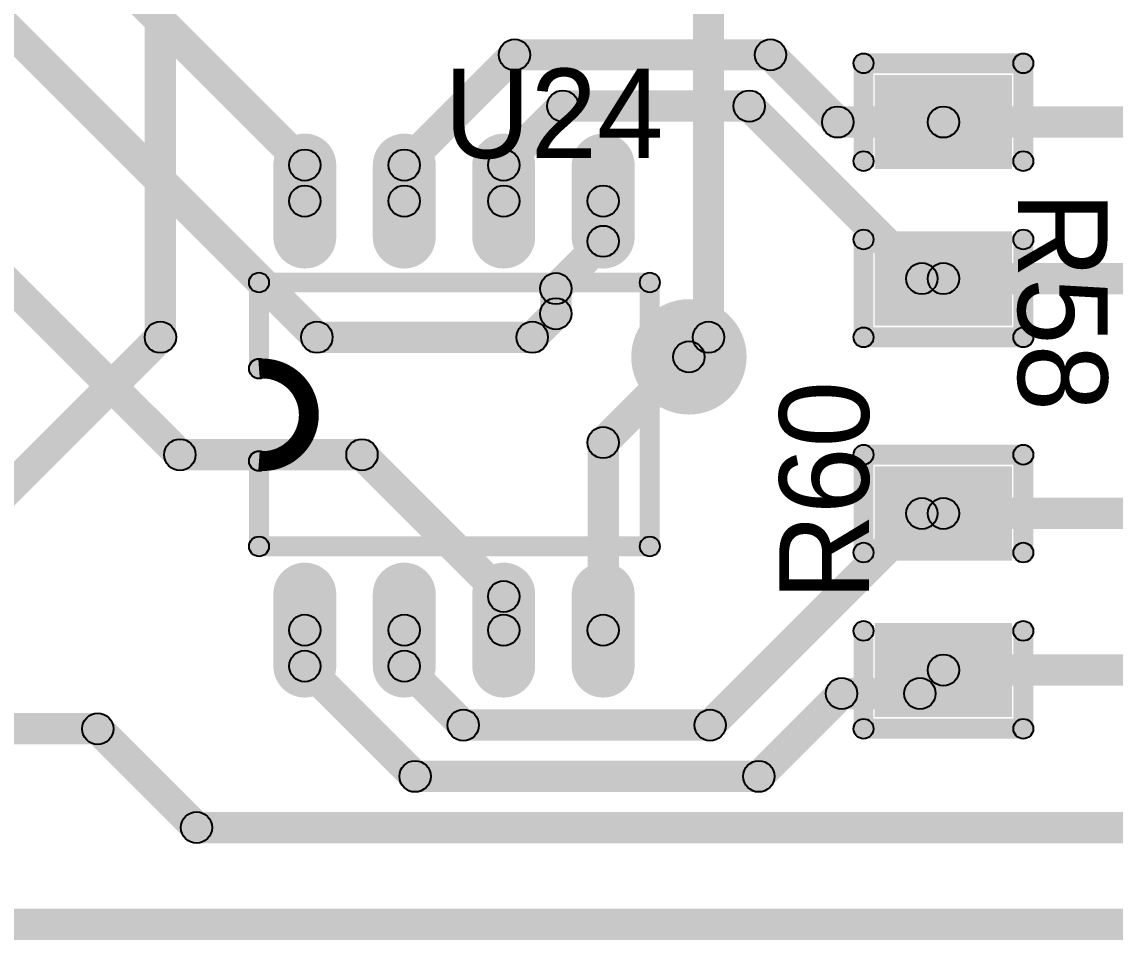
# Model space of a CAD drawing. Header units: millimetres. Extents: x 1.24 to 8.03, y 2.12 to 7.05.
# Drawn here: x 4.684 to 5.234, y 3.772 to 4.233 of the extents above; entities that cross this region are included whole.
import ezdxf

# ---------------------------------------------------------------- set-up
doc = ezdxf.new("R2010")
doc.units = ezdxf.units.MM
doc.header["$MEASUREMENT"] = 0
for name, color, linetype in [('BottomLayer', 5, 'Continuous'), ('BottomSolder', 6, 'Continuous'), ('TopLayer', 1, 'Continuous'), ('TopOverlay', 2, 'Continuous'), ('TopPaste', 8, 'Continuous'), ('TopSolder', 216, 'Continuous'), ('ViaHoleLayer', 16, 'Continuous')]:
    doc.layers.add(name, color=color, linetype=linetype)

# ---------------------------------------------------------------- blocks, each defined once
blk = doc.blocks.new('SOIC_8_L5_0_W4_0_P1_27_LS6_0_BL_28')
at = {"layer": 'TopLayer'}
h = blk.add_hatch(color=1, dxfattribs=at)
edge = h.paths.add_edge_path()
edge.add_arc((-0.075, 0.125984), 0.011811, 0, 180)
edge.add_line((-0.086811, 0.125984), (-0.086811, 0.089763))
edge.add_arc((-0.075, 0.089763), 0.011811, 180, 360)
edge.add_line((-0.063189, 0.089763), (-0.063189, 0.125984))
h = blk.add_hatch(color=1, dxfattribs=at)
edge = h.paths.add_edge_path()
edge.add_arc((-0.025, 0.125984), 0.011811, 0, 180)
edge.add_line((-0.036811, 0.125984), (-0.036811, 0.089763))
edge.add_arc((-0.025, 0.089763), 0.011811, 180, 360)
edge.add_line((-0.013189, 0.089763), (-0.013189, 0.125984))
h = blk.add_hatch(color=1, dxfattribs=at)
edge = h.paths.add_edge_path()
edge.add_arc((0.025, 0.125984), 0.011811, 0, 180)
edge.add_line((0.013189, 0.125984), (0.013189, 0.089763))
edge.add_arc((0.025, 0.089763), 0.011811, 180, 360)
edge.add_line((0.036811, 0.089763), (0.036811, 0.125984))
h = blk.add_hatch(color=1, dxfattribs=at)
edge = h.paths.add_edge_path()
edge.add_arc((0.075, 0.125984), 0.011811, 0, 180)
edge.add_line((0.063189, 0.125984), (0.063189, 0.089763))
edge.add_arc((0.075, 0.089763), 0.011811, 180, 360)
edge.add_line((0.086811, 0.089763), (0.086811, 0.125984))
h = blk.add_hatch(color=1, dxfattribs=at)
edge = h.paths.add_edge_path()
edge.add_arc((-0.075, -0.089763), 0.011811, 0, 180)
edge.add_line((-0.086811, -0.089763), (-0.086811, -0.125984))
edge.add_arc((-0.075, -0.125984), 0.011811, 180, 360)
edge.add_line((-0.063189, -0.125984), (-0.063189, -0.089763))
h = blk.add_hatch(color=1, dxfattribs=at)
edge = h.paths.add_edge_path()
edge.add_arc((-0.025, -0.089763), 0.011811, 0, 180)
edge.add_line((-0.036811, -0.089763), (-0.036811, -0.125984))
edge.add_arc((-0.025, -0.125984), 0.011811, 180, 360)
edge.add_line((-0.013189, -0.125984), (-0.013189, -0.089763))
h = blk.add_hatch(color=1, dxfattribs=at)
edge = h.paths.add_edge_path()
edge.add_arc((0.025, -0.089763), 0.011811, 0, 180)
edge.add_line((0.013189, -0.089763), (0.013189, -0.125984))
edge.add_arc((0.025, -0.125984), 0.011811, 180, 360)
edge.add_line((0.036811, -0.125984), (0.036811, -0.089763))
h = blk.add_hatch(color=1, dxfattribs=at)
edge = h.paths.add_edge_path()
edge.add_arc((0.075, -0.089763), 0.011811, 0, 180)
edge.add_line((0.063189, -0.089763), (0.063189, -0.125984))
edge.add_arc((0.075, -0.125984), 0.011811, 180, 360)
edge.add_line((0.086811, -0.125984), (0.086811, -0.089763))
at = {"layer": 'TopOverlay'}
h = blk.add_hatch(color=2, dxfattribs=at)
edge = h.paths.add_edge_path()
edge.add_arc((-0.098031, 0.066929), 0.005, 0, 360)
h = blk.add_hatch(color=2, dxfattribs=at)
edge = h.paths.add_edge_path()
edge.add_arc((-0.098031, 0.066929), 0.005, 0, 360)
for points in [[(-0.098031, 0.061929), (-0.098031, 0.071929), (0.098425, 0.071929), (0.098425, 0.061929)], [(-0.093031, 0.023622), (-0.103031, 0.023622), (-0.103031, 0.066929), (-0.093031, 0.066929)], [(0.103425, -0.065797), (0.093425, -0.065797), (0.093425, 0.066929), (0.103425, 0.066929)], [(-0.093031, -0.065797), (-0.103031, -0.065797), (-0.103031, -0.022835), (-0.093031, -0.022835)], [(-0.098031, -0.070797), (-0.098031, -0.060797), (0.098425, -0.060797), (0.098425, -0.070797)]]:
    blk.add_hatch(color=2, dxfattribs=at).paths.add_polyline_path(points)
h = blk.add_hatch(color=2, dxfattribs=at)
edge = h.paths.add_edge_path()
edge.add_arc((0.098425, 0.066929), 0.005, 0, 360)
h = blk.add_hatch(color=2, dxfattribs=at)
edge = h.paths.add_edge_path()
edge.add_arc((0.098425, 0.066929), 0.005, 0, 360)
h = blk.add_hatch(color=2, dxfattribs=at)
edge = h.paths.add_edge_path()
edge.add_arc((-0.098031, 0.023622), 0.005, 0, 360)
h = blk.add_hatch(color=2, dxfattribs=at)
edge = h.paths.add_edge_path()
edge.add_arc((-0.098031, 0.023622), 0.005, 0, 360)
h = blk.add_hatch(color=2, dxfattribs=at)
edge = h.paths.add_edge_path()
edge.add_arc((-0.098031, -0.022835), 0.005, 0, 360)
h = blk.add_hatch(color=2, dxfattribs=at)
edge = h.paths.add_edge_path()
edge.add_arc((-0.098031, -0.022835), 0.005, 0, 360)
h = blk.add_hatch(color=2, dxfattribs=at)
edge = h.paths.add_edge_path()
edge.add_arc((-0.098031, -0.065797), 0.005, 0, 360)
h = blk.add_hatch(color=2, dxfattribs=at)
edge = h.paths.add_edge_path()
edge.add_arc((-0.098031, -0.065797), 0.005, 0, 360)
h = blk.add_hatch(color=2, dxfattribs=at)
edge = h.paths.add_edge_path()
edge.add_arc((0.098425, -0.065797), 0.005, 0, 360)
h = blk.add_hatch(color=2, dxfattribs=at)
edge = h.paths.add_edge_path()
edge.add_arc((0.098425, -0.065797), 0.005, 0, 360)
at = {"layer": 'TopPaste'}
h = blk.add_hatch(color=8, dxfattribs=at)
edge = h.paths.add_edge_path()
edge.add_arc((-0.075, 0.125984), 0.011811, 0, 180)
edge.add_line((-0.086811, 0.125984), (-0.086811, 0.089763))
edge.add_arc((-0.075, 0.089763), 0.011811, 180, 360)
edge.add_line((-0.063189, 0.089763), (-0.063189, 0.125984))
h = blk.add_hatch(color=8, dxfattribs=at)
edge = h.paths.add_edge_path()
edge.add_arc((-0.025, 0.125984), 0.011811, 0, 180)
edge.add_line((-0.036811, 0.125984), (-0.036811, 0.089763))
edge.add_arc((-0.025, 0.089763), 0.011811, 180, 360)
edge.add_line((-0.013189, 0.089763), (-0.013189, 0.125984))
h = blk.add_hatch(color=8, dxfattribs=at)
edge = h.paths.add_edge_path()
edge.add_arc((0.025, 0.125984), 0.011811, 0, 180)
edge.add_line((0.013189, 0.125984), (0.013189, 0.089763))
edge.add_arc((0.025, 0.089763), 0.011811, 180, 360)
edge.add_line((0.036811, 0.089763), (0.036811, 0.125984))
h = blk.add_hatch(color=8, dxfattribs=at)
edge = h.paths.add_edge_path()
edge.add_arc((0.075, 0.125984), 0.011811, 0, 180)
edge.add_line((0.063189, 0.125984), (0.063189, 0.089763))
edge.add_arc((0.075, 0.089763), 0.011811, 180, 360)
edge.add_line((0.086811, 0.089763), (0.086811, 0.125984))
h = blk.add_hatch(color=8, dxfattribs=at)
edge = h.paths.add_edge_path()
edge.add_arc((-0.075, -0.089763), 0.011811, 0, 180)
edge.add_line((-0.086811, -0.089763), (-0.086811, -0.125984))
edge.add_arc((-0.075, -0.125984), 0.011811, 180, 360)
edge.add_line((-0.063189, -0.125984), (-0.063189, -0.089763))
h = blk.add_hatch(color=8, dxfattribs=at)
edge = h.paths.add_edge_path()
edge.add_arc((-0.025, -0.089763), 0.011811, 0, 180)
edge.add_line((-0.036811, -0.089763), (-0.036811, -0.125984))
edge.add_arc((-0.025, -0.125984), 0.011811, 180, 360)
edge.add_line((-0.013189, -0.125984), (-0.013189, -0.089763))
h = blk.add_hatch(color=8, dxfattribs=at)
edge = h.paths.add_edge_path()
edge.add_arc((0.025, -0.089763), 0.011811, 0, 180)
edge.add_line((0.013189, -0.089763), (0.013189, -0.125984))
edge.add_arc((0.025, -0.125984), 0.011811, 180, 360)
edge.add_line((0.036811, -0.125984), (0.036811, -0.089763))
h = blk.add_hatch(color=8, dxfattribs=at)
edge = h.paths.add_edge_path()
edge.add_arc((0.075, -0.089763), 0.011811, 0, 180)
edge.add_line((0.063189, -0.089763), (0.063189, -0.125984))
edge.add_arc((0.075, -0.125984), 0.011811, 180, 360)
edge.add_line((0.086811, -0.125984), (0.086811, -0.089763))
at = {"layer": 'TopSolder'}
h = blk.add_hatch(color=216, dxfattribs=at)
edge = h.paths.add_edge_path()
edge.add_arc((-0.075, 0.125984), 0.015811, 0, 180)
edge.add_line((-0.090811, 0.125984), (-0.090811, 0.089763))
edge.add_arc((-0.075, 0.089763), 0.015811, 180, 360)
edge.add_line((-0.059189, 0.089763), (-0.059189, 0.125984))
h = blk.add_hatch(color=216, dxfattribs=at)
edge = h.paths.add_edge_path()
edge.add_arc((-0.025, 0.125984), 0.015811, 0, 180)
edge.add_line((-0.040811, 0.125984), (-0.040811, 0.089763))
edge.add_arc((-0.025, 0.089763), 0.015811, 180, 360)
edge.add_line((-0.009189, 0.089763), (-0.009189, 0.125984))
h = blk.add_hatch(color=216, dxfattribs=at)
edge = h.paths.add_edge_path()
edge.add_arc((0.025, 0.125984), 0.015811, 0, 180)
edge.add_line((0.009189, 0.125984), (0.009189, 0.089763))
edge.add_arc((0.025, 0.089763), 0.015811, 180, 360)
edge.add_line((0.040811, 0.089763), (0.040811, 0.125984))
h = blk.add_hatch(color=216, dxfattribs=at)
edge = h.paths.add_edge_path()
edge.add_arc((0.075, 0.125984), 0.015811, 0, 180)
edge.add_line((0.059189, 0.125984), (0.059189, 0.089763))
edge.add_arc((0.075, 0.089763), 0.015811, 180, 360)
edge.add_line((0.090811, 0.089763), (0.090811, 0.125984))
h = blk.add_hatch(color=216, dxfattribs=at)
edge = h.paths.add_edge_path()
edge.add_arc((-0.075, -0.089763), 0.015811, 0, 180)
edge.add_line((-0.090811, -0.089763), (-0.090811, -0.125984))
edge.add_arc((-0.075, -0.125984), 0.015811, 180, 360)
edge.add_line((-0.059189, -0.125984), (-0.059189, -0.089763))
h = blk.add_hatch(color=216, dxfattribs=at)
edge = h.paths.add_edge_path()
edge.add_arc((-0.025, -0.089763), 0.015811, 0, 180)
edge.add_line((-0.040811, -0.089763), (-0.040811, -0.125984))
edge.add_arc((-0.025, -0.125984), 0.015811, 180, 360)
edge.add_line((-0.009189, -0.125984), (-0.009189, -0.089763))
h = blk.add_hatch(color=216, dxfattribs=at)
edge = h.paths.add_edge_path()
edge.add_arc((0.025, -0.089763), 0.015811, 0, 180)
edge.add_line((0.009189, -0.089763), (0.009189, -0.125984))
edge.add_arc((0.025, -0.125984), 0.015811, 180, 360)
edge.add_line((0.040811, -0.125984), (0.040811, -0.089763))
h = blk.add_hatch(color=216, dxfattribs=at)
edge = h.paths.add_edge_path()
edge.add_arc((0.075, -0.089763), 0.015811, 0, 180)
edge.add_line((0.059189, -0.089763), (0.059189, -0.125984))
edge.add_arc((0.075, -0.125984), 0.015811, 180, 360)
edge.add_line((0.090811, -0.125984), (0.090811, -0.089763))
at = {"layer": 'TopOverlay', "const_width": 0.01}
blk.add_lwpolyline([(-0.098031, 0.023622, -1.0785851), (-0.098031, -0.022835)], format="xyb", dxfattribs=at)
at = {"layer": 'TopOverlay'}
for centre in [(-0.098031, 0.066929), (-0.098031, 0.066929), (0.098425, 0.066929), (0.098425, 0.066929), (-0.098031, 0.023622), (-0.098031, 0.023622), (-0.098031, -0.022835), (-0.098031, -0.022835), (-0.098031, -0.065797), (-0.098031, -0.065797), (0.098425, -0.065797), (0.098425, -0.065797)]:
    blk.add_circle(centre, 0.005, dxfattribs=at)
blk = doc.blocks.new('R0805_108')
at = {"layer": 'TopLayer'}
for points in [[(-0.05906, 0.03051), (-0.01969, 0.03051), (-0.01969, -0.03051), (-0.05906, -0.03051)], [(0.01969, 0.03051), (0.05906, 0.03051), (0.05906, -0.03051), (0.01969, -0.03051)]]:
    blk.add_hatch(color=1, dxfattribs=at).paths.add_polyline_path(points)
at = {"layer": 'TopOverlay'}
h = blk.add_hatch(color=2, dxfattribs=at)
edge = h.paths.add_edge_path()
edge.add_arc((-0.0689, 0.04016), 0.005, 0, 360)
h = blk.add_hatch(color=2, dxfattribs=at)
edge = h.paths.add_edge_path()
edge.add_arc((-0.0689, 0.04016), 0.005, 0, 360)
for points in [[(-0.01969, 0.04516), (-0.01969, 0.03516), (-0.0689, 0.03516), (-0.0689, 0.04516)], [(0.0689, 0.04516), (0.0689, 0.03516), (0.01969, 0.03516), (0.01969, 0.04516)], [(-0.0639, -0.04016), (-0.0739, -0.04016), (-0.0739, 0.04016), (-0.0639, 0.04016)], [(0.0739, -0.04016), (0.0639, -0.04016), (0.0639, 0.04016), (0.0739, 0.04016)], [(-0.01969, -0.03516), (-0.01969, -0.04516), (-0.0689, -0.04516), (-0.0689, -0.03516)], [(0.0689, -0.03516), (0.0689, -0.04516), (0.01969, -0.04516), (0.01969, -0.03516)]]:
    blk.add_hatch(color=2, dxfattribs=at).paths.add_polyline_path(points)
h = blk.add_hatch(color=2, dxfattribs=at)
edge = h.paths.add_edge_path()
edge.add_arc((-0.01969, 0.04016), 0.005, 0, 360)
h = blk.add_hatch(color=2, dxfattribs=at)
edge = h.paths.add_edge_path()
edge.add_arc((0.01969, 0.04016), 0.005, 0, 360)
h = blk.add_hatch(color=2, dxfattribs=at)
edge = h.paths.add_edge_path()
edge.add_arc((0.0689, 0.04016), 0.005, 0, 360)
h = blk.add_hatch(color=2, dxfattribs=at)
edge = h.paths.add_edge_path()
edge.add_arc((0.0689, 0.04016), 0.005, 0, 360)
h = blk.add_hatch(color=2, dxfattribs=at)
edge = h.paths.add_edge_path()
edge.add_arc((-0.0689, -0.04016), 0.005, 0, 360)
h = blk.add_hatch(color=2, dxfattribs=at)
edge = h.paths.add_edge_path()
edge.add_arc((-0.0689, -0.04016), 0.005, 0, 360)
h = blk.add_hatch(color=2, dxfattribs=at)
edge = h.paths.add_edge_path()
edge.add_arc((-0.01969, -0.04016), 0.005, 0, 360)
h = blk.add_hatch(color=2, dxfattribs=at)
edge = h.paths.add_edge_path()
edge.add_arc((0.01969, -0.04016), 0.005, 0, 360)
h = blk.add_hatch(color=2, dxfattribs=at)
edge = h.paths.add_edge_path()
edge.add_arc((0.0689, -0.04016), 0.005, 0, 360)
h = blk.add_hatch(color=2, dxfattribs=at)
edge = h.paths.add_edge_path()
edge.add_arc((0.0689, -0.04016), 0.005, 0, 360)
at = {"layer": 'TopPaste'}
for points in [[(-0.05906, 0.03051), (-0.01969, 0.03051), (-0.01969, -0.03051), (-0.05906, -0.03051)], [(0.01969, 0.03051), (0.05906, 0.03051), (0.05906, -0.03051), (0.01969, -0.03051)]]:
    blk.add_hatch(color=8, dxfattribs=at).paths.add_polyline_path(points)
at = {"layer": 'TopSolder'}
for points in [[(-0.06305, 0.03451), (-0.01569, 0.03451), (-0.01569, -0.03451), (-0.06305, -0.03451)], [(0.01569, 0.03451), (0.06305, 0.03451), (0.06305, -0.03451), (0.01569, -0.03451)]]:
    blk.add_hatch(color=216, dxfattribs=at).paths.add_polyline_path(points)
at = {"layer": 'TopOverlay'}
for centre in [(-0.0689, 0.04016), (-0.0689, 0.04016), (-0.01969, 0.04016), (0.01969, 0.04016), (0.0689, 0.04016), (0.0689, 0.04016), (-0.0689, -0.04016), (-0.0689, -0.04016), (-0.01969, -0.04016), (0.01969, -0.04016), (0.0689, -0.04016), (0.0689, -0.04016)]:
    blk.add_circle(centre, 0.005, dxfattribs=at)
blk = doc.blocks.new('R0805_110')
at = {"layer": 'TopLayer'}
for points in [[(-0.05906, 0.03051), (-0.01969, 0.03051), (-0.01969, -0.03051), (-0.05906, -0.03051)], [(0.01969, 0.03051), (0.05906, 0.03051), (0.05906, -0.03051), (0.01969, -0.03051)]]:
    blk.add_hatch(color=1, dxfattribs=at).paths.add_polyline_path(points)
at = {"layer": 'TopOverlay'}
h = blk.add_hatch(color=2, dxfattribs=at)
edge = h.paths.add_edge_path()
edge.add_arc((-0.0689, 0.04016), 0.005, 0, 360)
h = blk.add_hatch(color=2, dxfattribs=at)
edge = h.paths.add_edge_path()
edge.add_arc((-0.0689, 0.04016), 0.005, 0, 360)
for points in [[(-0.0689, 0.03516), (-0.0689, 0.04516), (-0.01969, 0.04516), (-0.01969, 0.03516)], [(0.01969, 0.03516), (0.01969, 0.04516), (0.0689, 0.04516), (0.0689, 0.03516)], [(-0.0739, 0.04016), (-0.0639, 0.04016), (-0.0639, -0.04016), (-0.0739, -0.04016)], [(0.0639, 0.04016), (0.0739, 0.04016), (0.0739, -0.04016), (0.0639, -0.04016)], [(-0.0689, -0.04516), (-0.0689, -0.03516), (-0.01969, -0.03516), (-0.01969, -0.04516)], [(0.01969, -0.04516), (0.01969, -0.03516), (0.0689, -0.03516), (0.0689, -0.04516)]]:
    blk.add_hatch(color=2, dxfattribs=at).paths.add_polyline_path(points)
h = blk.add_hatch(color=2, dxfattribs=at)
edge = h.paths.add_edge_path()
edge.add_arc((-0.01969, 0.04016), 0.005, 0, 360)
h = blk.add_hatch(color=2, dxfattribs=at)
edge = h.paths.add_edge_path()
edge.add_arc((0.01969, 0.04016), 0.005, 0, 360)
h = blk.add_hatch(color=2, dxfattribs=at)
edge = h.paths.add_edge_path()
edge.add_arc((0.0689, 0.04016), 0.005, 0, 360)
h = blk.add_hatch(color=2, dxfattribs=at)
edge = h.paths.add_edge_path()
edge.add_arc((0.0689, 0.04016), 0.005, 0, 360)
h = blk.add_hatch(color=2, dxfattribs=at)
edge = h.paths.add_edge_path()
edge.add_arc((-0.0689, -0.04016), 0.005, 0, 360)
h = blk.add_hatch(color=2, dxfattribs=at)
edge = h.paths.add_edge_path()
edge.add_arc((-0.0689, -0.04016), 0.005, 0, 360)
h = blk.add_hatch(color=2, dxfattribs=at)
edge = h.paths.add_edge_path()
edge.add_arc((-0.01969, -0.04016), 0.005, 0, 360)
h = blk.add_hatch(color=2, dxfattribs=at)
edge = h.paths.add_edge_path()
edge.add_arc((0.01969, -0.04016), 0.005, 0, 360)
h = blk.add_hatch(color=2, dxfattribs=at)
edge = h.paths.add_edge_path()
edge.add_arc((0.0689, -0.04016), 0.005, 0, 360)
h = blk.add_hatch(color=2, dxfattribs=at)
edge = h.paths.add_edge_path()
edge.add_arc((0.0689, -0.04016), 0.005, 0, 360)
at = {"layer": 'TopPaste'}
for points in [[(-0.05906, 0.03051), (-0.01969, 0.03051), (-0.01969, -0.03051), (-0.05906, -0.03051)], [(0.01969, 0.03051), (0.05906, 0.03051), (0.05906, -0.03051), (0.01969, -0.03051)]]:
    blk.add_hatch(color=8, dxfattribs=at).paths.add_polyline_path(points)
at = {"layer": 'TopSolder'}
for points in [[(-0.06305, 0.03451), (-0.01569, 0.03451), (-0.01569, -0.03451), (-0.06305, -0.03451)], [(0.01569, 0.03451), (0.06305, 0.03451), (0.06305, -0.03451), (0.01569, -0.03451)]]:
    blk.add_hatch(color=216, dxfattribs=at).paths.add_polyline_path(points)
at = {"layer": 'TopOverlay'}
for centre in [(-0.0689, 0.04016), (-0.0689, 0.04016), (-0.01969, 0.04016), (0.01969, 0.04016), (0.0689, 0.04016), (0.0689, 0.04016), (-0.0689, -0.04016), (-0.0689, -0.04016), (-0.01969, -0.04016), (0.01969, -0.04016), (0.0689, -0.04016), (0.0689, -0.04016)]:
    blk.add_circle(centre, 0.005, dxfattribs=at)

msp = doc.modelspace()

# ---------------------------------------------------------------- hatches: boundary and pattern name
at = {"layer": 'BottomLayer'}
for points in [[(5.0374, 4.0748), (5.02165, 4.0748), (5.02165, 4.44882), (5.0374, 4.44882)], [(4.76181, 4.0748), (4.74606, 4.0748), (4.74606, 4.40022), (4.76181, 4.40022)], [(4.61187, 3.9216), (4.60073, 3.93273), (4.74837, 4.08037), (4.7595, 4.06924)], [(5.02525, 4.05939), (5.01412, 4.07053), (5.02396, 4.08037), (5.0351, 4.06924)], [(4.30945, 3.77165), (4.30945, 3.7874), (5.3937, 3.7874), (5.3937, 3.77165)]]:
    msp.add_hatch(color=5, dxfattribs=at).paths.add_polyline_path(points)
h = msp.add_hatch(color=5, dxfattribs=at)
edge = h.paths.add_edge_path()
edge.add_arc((5.01968, 4.06496), 0.025, 0, 360)
h = msp.add_hatch(color=5, dxfattribs=at)
edge = h.paths.add_edge_path()
edge.add_arc((4.75394, 4.0748), 0.00787, 0, 360)
h = msp.add_hatch(color=5, dxfattribs=at)
edge = h.paths.add_edge_path()
edge.add_arc((4.75394, 4.0748), 0.00787, 0, 360)
h = msp.add_hatch(color=5, dxfattribs=at)
edge = h.paths.add_edge_path()
edge.add_arc((5.02953, 4.0748), 0.00787, 0, 360)
h = msp.add_hatch(color=5, dxfattribs=at)
edge = h.paths.add_edge_path()
edge.add_arc((5.02953, 4.0748), 0.00787, 0, 360)
h = msp.add_hatch(color=5, dxfattribs=at)
edge = h.paths.add_edge_path()
edge.add_arc((5.01968, 4.06496), 0.00787, 0, 360)
at = {"layer": 'BottomSolder'}
h = msp.add_hatch(color=6, dxfattribs=at)
edge = h.paths.add_edge_path()
edge.add_arc((5.01968, 4.06496), 0.029, 0, 360)
at = {"layer": 'TopLayer'}
for points in [[(4.60073, 4.29561), (4.61187, 4.30675), (4.83824, 4.08037), (4.82711, 4.06924)], [(4.71884, 4.25802), (4.72998, 4.26915), (4.83214, 4.16699), (4.82101, 4.15585)], [(4.88214, 4.15585), (4.87101, 4.16699), (4.92644, 4.22242), (4.93758, 4.21128)], [(4.93201, 4.20898), (4.93201, 4.22472), (5.0607, 4.22472), (5.0607, 4.20898)], [(5.05514, 4.21128), (5.06627, 4.22242), (5.10005, 4.18864), (5.08892, 4.1775)], [(4.93214, 4.15585), (4.92101, 4.16699), (4.95069, 4.19667), (4.96183, 4.18553)], [(4.95626, 4.18323), (4.95626, 4.19898), (5.05004, 4.19898), (5.05004, 4.18323)], [(5.04447, 4.18553), (5.05561, 4.19667), (5.14238, 4.1099), (5.13124, 4.09876)], [(5.09448, 4.1752), (5.09448, 4.19094), (5.14764, 4.19094), (5.14764, 4.1752)], [(5.14764, 4.1752), (5.14764, 4.19094), (5.26575, 4.19094), (5.26575, 4.1752)], [(4.83445, 4.14331), (4.8187, 4.14331), (4.8187, 4.16142), (4.83445, 4.16142)], [(4.88445, 4.14331), (4.8687, 4.14331), (4.8687, 4.16142), (4.88445, 4.16142)], [(4.93445, 4.14331), (4.9187, 4.14331), (4.9187, 4.16142), (4.93445, 4.16142)], [(4.98445, 4.12307), (4.9687, 4.12307), (4.9687, 4.14331), (4.98445, 4.14331)], [(4.95836, 4.09372), (4.94723, 4.10486), (4.97101, 4.12863), (4.98214, 4.1175)], [(4.65979, 4.10861), (4.67092, 4.11974), (4.76935, 4.02132), (4.75821, 4.01018)], [(5.13681, 4.09646), (5.13681, 4.1122), (5.14764, 4.1122), (5.14764, 4.09646)], [(5.14764, 4.09646), (5.14764, 4.1122), (5.30512, 4.1122), (5.30512, 4.09646)], [(4.96067, 4.08666), (4.94492, 4.08666), (4.94492, 4.09929), (4.96067, 4.09929)], [(4.94651, 4.06924), (4.93538, 4.08037), (4.94723, 4.09222), (4.95836, 4.08109)], [(4.83268, 4.06693), (4.83268, 4.08268), (4.94094, 4.08268), (4.94094, 4.06693)], [(4.98214, 4.01628), (4.97101, 4.02742), (5.01412, 4.07053), (5.02525, 4.05939)], [(4.76378, 4.00787), (4.76378, 4.02362), (4.85532, 4.02362), (4.85532, 4.00787)], [(4.84975, 4.01018), (4.86089, 4.02132), (4.93214, 3.95006), (4.92101, 3.93892)], [(4.98445, 3.92756), (4.9687, 3.92756), (4.9687, 4.02185), (4.98445, 4.02185)], [(5.03592, 3.8742), (5.02479, 3.88533), (5.13124, 3.99179), (5.14238, 3.98065)], [(5.13681, 3.97835), (5.13681, 3.99409), (5.14764, 3.99409), (5.14764, 3.97835)], [(5.14764, 3.97835), (5.14764, 3.99409), (5.30512, 3.99409), (5.30512, 3.97835)], [(4.93445, 3.92756), (4.9187, 3.92756), (4.9187, 3.94449), (4.93445, 3.94449)], [(4.83445, 3.90945), (4.8187, 3.90945), (4.8187, 3.92756), (4.83445, 3.92756)], [(4.88445, 3.90945), (4.8687, 3.90945), (4.8687, 3.92756), (4.88445, 3.92756)], [(4.82101, 3.90388), (4.83214, 3.91502), (4.88758, 3.85958), (4.87644, 3.84845)], [(4.87101, 3.90388), (4.88214, 3.91502), (4.91183, 3.88533), (4.90069, 3.8742)], [(5.14764, 3.89961), (5.14764, 3.91535), (5.25721, 3.91535), (5.25721, 3.89961)], [(5.14139, 3.8901), (5.13026, 3.90124), (5.14207, 3.91305), (5.15321, 3.90191)], [(5.09646, 3.8878), (5.09646, 3.90354), (5.13583, 3.90354), (5.13583, 3.8878)], [(5.06037, 3.84845), (5.04924, 3.85958), (5.09089, 3.90124), (5.10202, 3.8901)], [(4.90626, 3.87189), (4.90626, 3.88764), (5.03035, 3.88764), (5.03035, 3.87189)], [(4.42913, 3.87008), (4.42913, 3.88583), (4.72246, 3.88583), (4.72246, 3.87008)], [(4.71689, 3.87239), (4.72803, 3.88352), (4.77771, 3.83384), (4.76658, 3.8227)], [(4.88201, 3.84614), (4.88201, 3.86189), (5.0548, 3.86189), (5.0548, 3.84614)], [(4.77214, 3.82039), (4.77214, 3.83614), (5.30465, 3.83614), (5.30465, 3.82039)]]:
    msp.add_hatch(color=1, dxfattribs=at).paths.add_polyline_path(points)
h = msp.add_hatch(color=1, dxfattribs=at)
edge = h.paths.add_edge_path()
edge.add_arc((4.93201, 4.21685), 0.00787, 0, 360)
h = msp.add_hatch(color=1, dxfattribs=at)
edge = h.paths.add_edge_path()
edge.add_arc((4.93201, 4.21685), 0.00787, 0, 360)
h = msp.add_hatch(color=1, dxfattribs=at)
edge = h.paths.add_edge_path()
edge.add_arc((5.0607, 4.21685), 0.00787, 0, 360)
h = msp.add_hatch(color=1, dxfattribs=at)
edge = h.paths.add_edge_path()
edge.add_arc((5.0607, 4.21685), 0.00787, 0, 360)
h = msp.add_hatch(color=1, dxfattribs=at)
edge = h.paths.add_edge_path()
edge.add_arc((4.95626, 4.1911), 0.00787, 0, 360)
h = msp.add_hatch(color=1, dxfattribs=at)
edge = h.paths.add_edge_path()
edge.add_arc((4.95626, 4.1911), 0.00787, 0, 360)
h = msp.add_hatch(color=1, dxfattribs=at)
edge = h.paths.add_edge_path()
edge.add_arc((5.05004, 4.1911), 0.00787, 0, 360)
h = msp.add_hatch(color=1, dxfattribs=at)
edge = h.paths.add_edge_path()
edge.add_arc((5.05004, 4.1911), 0.00787, 0, 360)
h = msp.add_hatch(color=1, dxfattribs=at)
edge = h.paths.add_edge_path()
edge.add_arc((5.09448, 4.18307), 0.00787, 0, 360)
h = msp.add_hatch(color=1, dxfattribs=at)
edge = h.paths.add_edge_path()
edge.add_arc((5.09448, 4.18307), 0.00787, 0, 360)
h = msp.add_hatch(color=1, dxfattribs=at)
edge = h.paths.add_edge_path()
edge.add_arc((5.14764, 4.18307), 0.00787, 0, 360)
h = msp.add_hatch(color=1, dxfattribs=at)
edge = h.paths.add_edge_path()
edge.add_arc((5.14764, 4.18307), 0.00787, 0, 360)
h = msp.add_hatch(color=1, dxfattribs=at)
edge = h.paths.add_edge_path()
edge.add_arc((4.82657, 4.16142), 0.00787, 0, 360)
h = msp.add_hatch(color=1, dxfattribs=at)
edge = h.paths.add_edge_path()
edge.add_arc((4.82657, 4.16142), 0.00787, 0, 360)
h = msp.add_hatch(color=1, dxfattribs=at)
edge = h.paths.add_edge_path()
edge.add_arc((4.87657, 4.16142), 0.00787, 0, 360)
h = msp.add_hatch(color=1, dxfattribs=at)
edge = h.paths.add_edge_path()
edge.add_arc((4.87657, 4.16142), 0.00787, 0, 360)
h = msp.add_hatch(color=1, dxfattribs=at)
edge = h.paths.add_edge_path()
edge.add_arc((4.92657, 4.16142), 0.00787, 0, 360)
h = msp.add_hatch(color=1, dxfattribs=at)
edge = h.paths.add_edge_path()
edge.add_arc((4.92657, 4.16142), 0.00787, 0, 360)
h = msp.add_hatch(color=1, dxfattribs=at)
edge = h.paths.add_edge_path()
edge.add_arc((4.82657, 4.14331), 0.00787, 0, 360)
h = msp.add_hatch(color=1, dxfattribs=at)
edge = h.paths.add_edge_path()
edge.add_arc((4.87657, 4.14331), 0.00787, 0, 360)
h = msp.add_hatch(color=1, dxfattribs=at)
edge = h.paths.add_edge_path()
edge.add_arc((4.92657, 4.14331), 0.00787, 0, 360)
h = msp.add_hatch(color=1, dxfattribs=at)
edge = h.paths.add_edge_path()
edge.add_arc((4.97657, 4.14331), 0.00787, 0, 360)
h = msp.add_hatch(color=1, dxfattribs=at)
edge = h.paths.add_edge_path()
edge.add_arc((4.97657, 4.12307), 0.00787, 0, 360)
h = msp.add_hatch(color=1, dxfattribs=at)
edge = h.paths.add_edge_path()
edge.add_arc((4.97657, 4.12307), 0.00787, 0, 360)
h = msp.add_hatch(color=1, dxfattribs=at)
edge = h.paths.add_edge_path()
edge.add_arc((5.13681, 4.10433), 0.00787, 0, 360)
h = msp.add_hatch(color=1, dxfattribs=at)
edge = h.paths.add_edge_path()
edge.add_arc((5.13681, 4.10433), 0.00787, 0, 360)
h = msp.add_hatch(color=1, dxfattribs=at)
edge = h.paths.add_edge_path()
edge.add_arc((5.14764, 4.10433), 0.00787, 0, 360)
h = msp.add_hatch(color=1, dxfattribs=at)
edge = h.paths.add_edge_path()
edge.add_arc((5.14764, 4.10433), 0.00787, 0, 360)
h = msp.add_hatch(color=1, dxfattribs=at)
edge = h.paths.add_edge_path()
edge.add_arc((4.9528, 4.09929), 0.00787, 0, 360)
h = msp.add_hatch(color=1, dxfattribs=at)
edge = h.paths.add_edge_path()
edge.add_arc((4.9528, 4.09929), 0.00787, 0, 360)
h = msp.add_hatch(color=1, dxfattribs=at)
edge = h.paths.add_edge_path()
edge.add_arc((4.9528, 4.08666), 0.00787, 0, 360)
h = msp.add_hatch(color=1, dxfattribs=at)
edge = h.paths.add_edge_path()
edge.add_arc((4.9528, 4.08666), 0.00787, 0, 360)
h = msp.add_hatch(color=1, dxfattribs=at)
edge = h.paths.add_edge_path()
edge.add_arc((5.01968, 4.06496), 0.025, 0, 360)
h = msp.add_hatch(color=1, dxfattribs=at)
edge = h.paths.add_edge_path()
edge.add_arc((4.83268, 4.0748), 0.00787, 0, 360)
h = msp.add_hatch(color=1, dxfattribs=at)
edge = h.paths.add_edge_path()
edge.add_arc((4.83268, 4.0748), 0.00787, 0, 360)
h = msp.add_hatch(color=1, dxfattribs=at)
edge = h.paths.add_edge_path()
edge.add_arc((4.94094, 4.0748), 0.00787, 0, 360)
h = msp.add_hatch(color=1, dxfattribs=at)
edge = h.paths.add_edge_path()
edge.add_arc((4.94094, 4.0748), 0.00787, 0, 360)
h = msp.add_hatch(color=1, dxfattribs=at)
edge = h.paths.add_edge_path()
edge.add_arc((5.01968, 4.06496), 0.00787, 0, 360)
h = msp.add_hatch(color=1, dxfattribs=at)
edge = h.paths.add_edge_path()
edge.add_arc((4.97657, 4.02185), 0.00787, 0, 360)
h = msp.add_hatch(color=1, dxfattribs=at)
edge = h.paths.add_edge_path()
edge.add_arc((4.97657, 4.02185), 0.00787, 0, 360)
h = msp.add_hatch(color=1, dxfattribs=at)
edge = h.paths.add_edge_path()
edge.add_arc((4.76378, 4.01575), 0.00787, 0, 360)
h = msp.add_hatch(color=1, dxfattribs=at)
edge = h.paths.add_edge_path()
edge.add_arc((4.76378, 4.01575), 0.00787, 0, 360)
h = msp.add_hatch(color=1, dxfattribs=at)
edge = h.paths.add_edge_path()
edge.add_arc((4.85532, 4.01575), 0.00787, 0, 360)
h = msp.add_hatch(color=1, dxfattribs=at)
edge = h.paths.add_edge_path()
edge.add_arc((4.85532, 4.01575), 0.00787, 0, 360)
h = msp.add_hatch(color=1, dxfattribs=at)
edge = h.paths.add_edge_path()
edge.add_arc((5.13681, 3.98622), 0.00787, 0, 360)
h = msp.add_hatch(color=1, dxfattribs=at)
edge = h.paths.add_edge_path()
edge.add_arc((5.13681, 3.98622), 0.00787, 0, 360)
h = msp.add_hatch(color=1, dxfattribs=at)
edge = h.paths.add_edge_path()
edge.add_arc((5.14764, 3.98622), 0.00787, 0, 360)
h = msp.add_hatch(color=1, dxfattribs=at)
edge = h.paths.add_edge_path()
edge.add_arc((5.14764, 3.98622), 0.00787, 0, 360)
h = msp.add_hatch(color=1, dxfattribs=at)
edge = h.paths.add_edge_path()
edge.add_arc((4.92657, 3.94449), 0.00787, 0, 360)
h = msp.add_hatch(color=1, dxfattribs=at)
edge = h.paths.add_edge_path()
edge.add_arc((4.92657, 3.94449), 0.00787, 0, 360)
h = msp.add_hatch(color=1, dxfattribs=at)
edge = h.paths.add_edge_path()
edge.add_arc((4.82657, 3.92756), 0.00787, 0, 360)
h = msp.add_hatch(color=1, dxfattribs=at)
edge = h.paths.add_edge_path()
edge.add_arc((4.87657, 3.92756), 0.00787, 0, 360)
h = msp.add_hatch(color=1, dxfattribs=at)
edge = h.paths.add_edge_path()
edge.add_arc((4.92657, 3.92756), 0.00787, 0, 360)
h = msp.add_hatch(color=1, dxfattribs=at)
edge = h.paths.add_edge_path()
edge.add_arc((4.97657, 3.92756), 0.00787, 0, 360)
h = msp.add_hatch(color=1, dxfattribs=at)
edge = h.paths.add_edge_path()
edge.add_arc((4.82657, 3.90945), 0.00787, 0, 360)
h = msp.add_hatch(color=1, dxfattribs=at)
edge = h.paths.add_edge_path()
edge.add_arc((4.82657, 3.90945), 0.00787, 0, 360)
h = msp.add_hatch(color=1, dxfattribs=at)
edge = h.paths.add_edge_path()
edge.add_arc((4.87657, 3.90945), 0.00787, 0, 360)
h = msp.add_hatch(color=1, dxfattribs=at)
edge = h.paths.add_edge_path()
edge.add_arc((4.87657, 3.90945), 0.00787, 0, 360)
h = msp.add_hatch(color=1, dxfattribs=at)
edge = h.paths.add_edge_path()
edge.add_arc((5.14764, 3.90748), 0.00787, 0, 360)
h = msp.add_hatch(color=1, dxfattribs=at)
edge = h.paths.add_edge_path()
edge.add_arc((5.14764, 3.90748), 0.00787, 0, 360)
h = msp.add_hatch(color=1, dxfattribs=at)
edge = h.paths.add_edge_path()
edge.add_arc((5.09646, 3.89567), 0.00787, 0, 360)
h = msp.add_hatch(color=1, dxfattribs=at)
edge = h.paths.add_edge_path()
edge.add_arc((5.09646, 3.89567), 0.00787, 0, 360)
h = msp.add_hatch(color=1, dxfattribs=at)
edge = h.paths.add_edge_path()
edge.add_arc((5.13583, 3.89567), 0.00787, 0, 360)
h = msp.add_hatch(color=1, dxfattribs=at)
edge = h.paths.add_edge_path()
edge.add_arc((5.13583, 3.89567), 0.00787, 0, 360)
h = msp.add_hatch(color=1, dxfattribs=at)
edge = h.paths.add_edge_path()
edge.add_arc((4.90626, 3.87976), 0.00787, 0, 360)
h = msp.add_hatch(color=1, dxfattribs=at)
edge = h.paths.add_edge_path()
edge.add_arc((4.90626, 3.87976), 0.00787, 0, 360)
h = msp.add_hatch(color=1, dxfattribs=at)
edge = h.paths.add_edge_path()
edge.add_arc((5.03035, 3.87976), 0.00787, 0, 360)
h = msp.add_hatch(color=1, dxfattribs=at)
edge = h.paths.add_edge_path()
edge.add_arc((5.03035, 3.87976), 0.00787, 0, 360)
h = msp.add_hatch(color=1, dxfattribs=at)
edge = h.paths.add_edge_path()
edge.add_arc((4.72246, 3.87795), 0.00787, 0, 360)
h = msp.add_hatch(color=1, dxfattribs=at)
edge = h.paths.add_edge_path()
edge.add_arc((4.72246, 3.87795), 0.00787, 0, 360)
h = msp.add_hatch(color=1, dxfattribs=at)
edge = h.paths.add_edge_path()
edge.add_arc((4.88201, 3.85402), 0.00787, 0, 360)
h = msp.add_hatch(color=1, dxfattribs=at)
edge = h.paths.add_edge_path()
edge.add_arc((4.88201, 3.85402), 0.00787, 0, 360)
h = msp.add_hatch(color=1, dxfattribs=at)
edge = h.paths.add_edge_path()
edge.add_arc((5.0548, 3.85402), 0.00787, 0, 360)
h = msp.add_hatch(color=1, dxfattribs=at)
edge = h.paths.add_edge_path()
edge.add_arc((5.0548, 3.85402), 0.00787, 0, 360)
h = msp.add_hatch(color=1, dxfattribs=at)
edge = h.paths.add_edge_path()
edge.add_arc((4.77214, 3.82827), 0.00787, 0, 360)
h = msp.add_hatch(color=1, dxfattribs=at)
edge = h.paths.add_edge_path()
edge.add_arc((4.77214, 3.82827), 0.00787, 0, 360)
at = {"layer": 'TopSolder'}
h = msp.add_hatch(color=216, dxfattribs=at)
edge = h.paths.add_edge_path()
edge.add_arc((5.01968, 4.06496), 0.029, 0, 360)
at = {"layer": 'ViaHoleLayer'}
h = msp.add_hatch(color=16, dxfattribs=at)
edge = h.paths.add_edge_path()
edge.add_arc((5.01968, 4.06496), 0.014, 0, 360)

# ---------------------------------------------------------------- linework, layer by layer
at = {"layer": 'BottomLayer'}
for centre in [(4.75394, 4.0748), (4.75394, 4.0748), (5.02953, 4.0748), (5.02953, 4.0748), (5.01968, 4.06496)]:
    msp.add_circle(centre, 0.00787, dxfattribs=at)
at = {"layer": 'TopLayer'}
for centre in [(4.93201, 4.21685), (4.93201, 4.21685), (5.0607, 4.21685), (5.0607, 4.21685), (4.95626, 4.1911), (4.95626, 4.1911), (5.05004, 4.1911), (5.05004, 4.1911), (5.09448, 4.18307), (5.09448, 4.18307), (5.14764, 4.18307), (5.14764, 4.18307), (4.82657, 4.16142), (4.82657, 4.16142), (4.87657, 4.16142), (4.87657, 4.16142), (4.92657, 4.16142), (4.92657, 4.16142), (4.82657, 4.14331), (4.87657, 4.14331), (4.92657, 4.14331), (4.97657, 4.14331), (4.97657, 4.12307), (4.97657, 4.12307), (5.13681, 4.10433), (5.13681, 4.10433), (5.14764, 4.10433), (5.14764, 4.10433), (4.9528, 4.09929), (4.9528, 4.09929), (4.9528, 4.08666), (4.9528, 4.08666), (4.83268, 4.0748), (4.83268, 4.0748), (4.94094, 4.0748), (4.94094, 4.0748), (5.01968, 4.06496), (4.97657, 4.02185), (4.97657, 4.02185), (4.76378, 4.01575), (4.76378, 4.01575), (4.85532, 4.01575), (4.85532, 4.01575), (5.13681, 3.98622), (5.13681, 3.98622), (5.14764, 3.98622), (5.14764, 3.98622), (4.92657, 3.94449), (4.92657, 3.94449), (4.82657, 3.92756), (4.87657, 3.92756), (4.92657, 3.92756), (4.97657, 3.92756), (4.82657, 3.90945), (4.82657, 3.90945), (4.87657, 3.90945), (4.87657, 3.90945), (5.14764, 3.90748), (5.14764, 3.90748), (5.09646, 3.89567), (5.09646, 3.89567), (5.13583, 3.89567), (5.13583, 3.89567), (4.90626, 3.87976), (4.90626, 3.87976), (5.03035, 3.87976), (5.03035, 3.87976), (4.72246, 3.87795), (4.72246, 3.87795), (4.88201, 3.85402), (4.88201, 3.85402), (5.0548, 3.85402), (5.0548, 3.85402), (4.77214, 3.82827), (4.77214, 3.82827)]:
    msp.add_circle(centre, 0.00787, dxfattribs=at)

# ---------------------------------------------------------------- block references
for name, p, rotation in [('R0805_108', (5.14764, 4.1437), 270), ('R0805_110', (5.14764, 3.94685), 90)]:
    msp.add_blockref(name, p, dxfattribs=dict(rotation=rotation))
msp.add_blockref('SOIC_8_L5_0_W4_0_P1_27_LS6_0_BL_28', (4.90157, 4.03543))

# ---------------------------------------------------------------- texts
at = {"layer": 'TopOverlay'}
msp.add_text('U24', height=0.045, dxfattribs=at).set_placement((4.89657, 4.16493))
for s, rotation, p in [('R58', 270, (5.18514, 4.14807)), ('R60', 90, (5.11014, 3.94248))]:
    msp.add_text(s, height=0.045, rotation=rotation, dxfattribs=at).set_placement(p)

doc.saveas('drawing.dxf')
